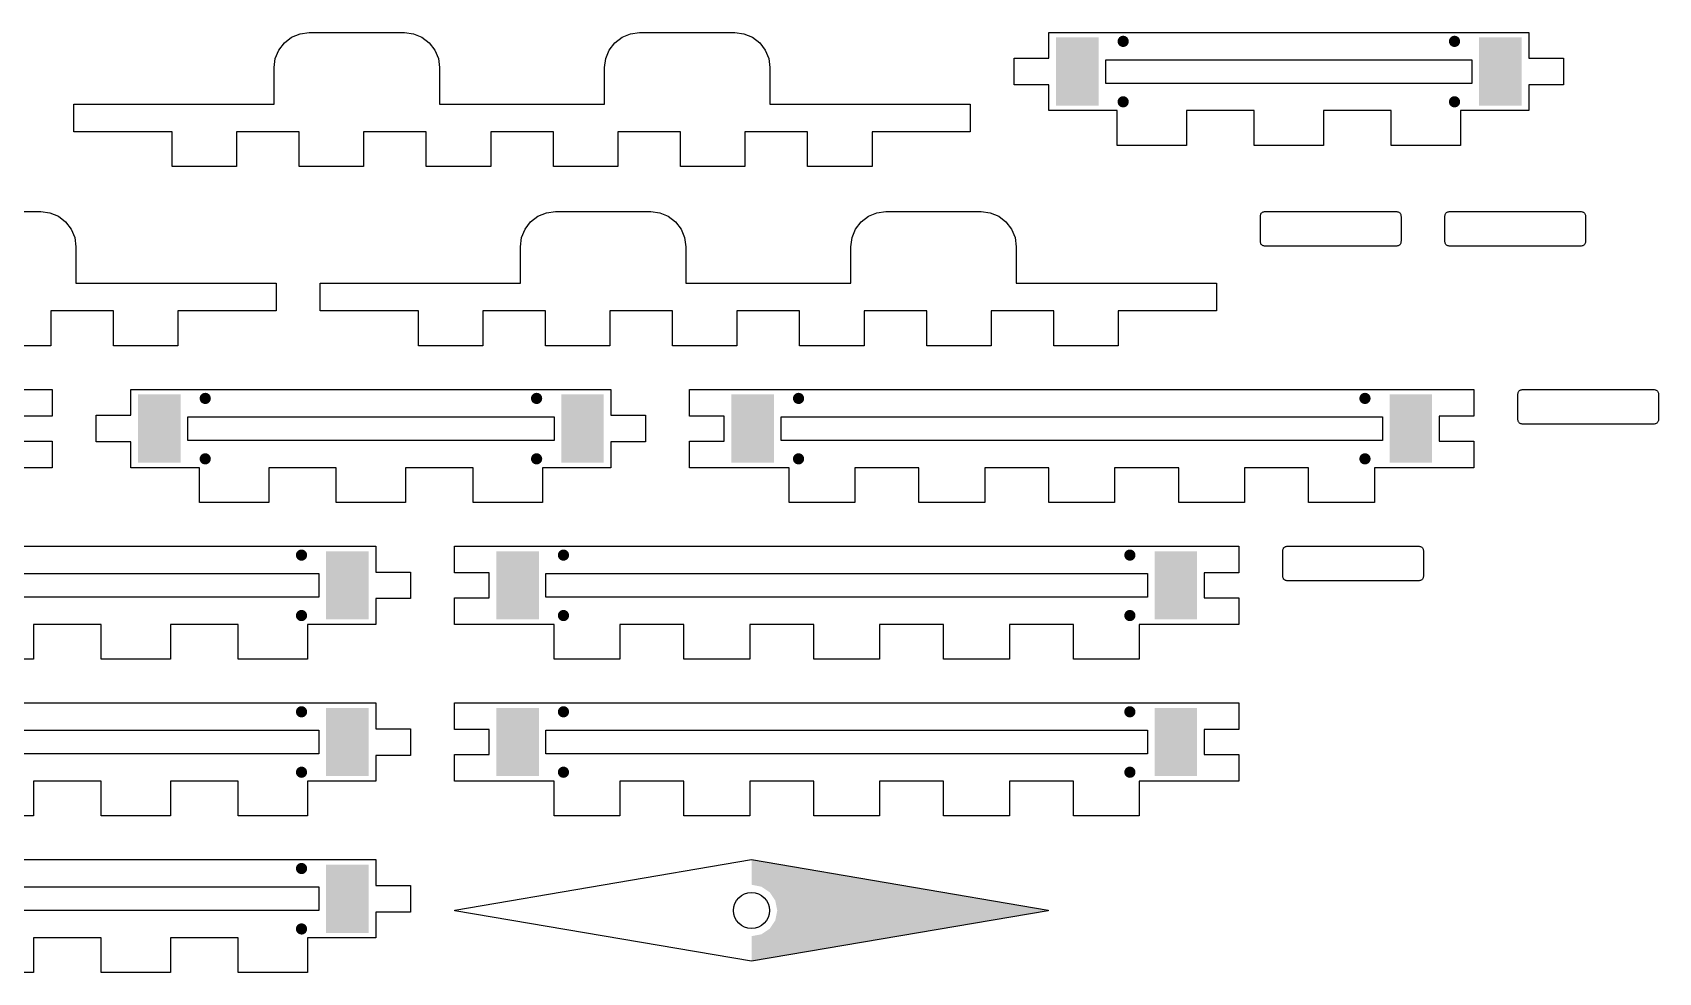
# Model space of a CAD drawing. Header units: millimetres. Extents: x 6 to 294, y 109 to 451.
# Drawn here: x 148.3 to 293.5, y 109 to 192.9 of the extents above; entities that cross this region are included whole.
import ezdxf

# ---------------------------------------------------------------- set-up
doc = ezdxf.new("R2010")
doc.units = ezdxf.units.MM
doc.layers.add('CUT', color=1, linetype='Continuous')
doc.layers.add('RASTER', color=7, linetype='Continuous')

msp = doc.modelspace()

# ---------------------------------------------------------------- hatches: boundary and pattern name
at = {"layer": 'RASTER'}
for points in [[(239.7, 192.501), (243.5, 192.501), (243.5, 186.401), (239.7, 186.401)], [(246.2, 192.151), (246.196, 192.086), (246.183, 192.021), (246.162, 191.959), (246.133, 191.901), (246.097, 191.846), (246.054, 191.797), (246.004, 191.754), (245.95, 191.718), (245.891, 191.689), (245.829, 191.668), (245.765, 191.655), (245.7, 191.651), (245.635, 191.655), (245.571, 191.668), (245.509, 191.689), (245.45, 191.718), (245.396, 191.754), (245.346, 191.797), (245.303, 191.846), (245.267, 191.901), (245.238, 191.959), (245.217, 192.021), (245.204, 192.086), (245.2, 192.151), (245.204, 192.216), (245.217, 192.28), (245.238, 192.342), (245.267, 192.401), (245.303, 192.455), (245.346, 192.504), (245.396, 192.547), (245.45, 192.584), (245.509, 192.613), (245.571, 192.634), (245.635, 192.647), (245.7, 192.651), (245.765, 192.647), (245.829, 192.634), (245.891, 192.613), (245.95, 192.584), (246.004, 192.547), (246.054, 192.504), (246.097, 192.455), (246.133, 192.401), (246.162, 192.342), (246.183, 192.28), (246.196, 192.216)], [(275.8, 192.151), (275.796, 192.086), (275.783, 192.021), (275.762, 191.959), (275.733, 191.901), (275.697, 191.846), (275.654, 191.797), (275.604, 191.754), (275.55, 191.718), (275.491, 191.689), (275.429, 191.668), (275.365, 191.655), (275.3, 191.651), (275.235, 191.655), (275.171, 191.668), (275.109, 191.689), (275.05, 191.718), (274.996, 191.754), (274.946, 191.797), (274.903, 191.846), (274.867, 191.901), (274.838, 191.959), (274.817, 192.021), (274.804, 192.086), (274.8, 192.151), (274.804, 192.216), (274.817, 192.28), (274.838, 192.342), (274.867, 192.401), (274.903, 192.455), (274.946, 192.504), (274.996, 192.547), (275.05, 192.584), (275.109, 192.613), (275.171, 192.634), (275.235, 192.647), (275.3, 192.651), (275.365, 192.647), (275.429, 192.634), (275.491, 192.613), (275.55, 192.584), (275.604, 192.547), (275.654, 192.504), (275.697, 192.455), (275.733, 192.401), (275.762, 192.342), (275.783, 192.28), (275.796, 192.216)], [(277.5, 192.501), (281.3, 192.501), (281.3, 186.401), (277.5, 186.401)], [(246.2, 186.751), (246.196, 186.686), (246.183, 186.621), (246.162, 186.559), (246.133, 186.501), (246.097, 186.446), (246.054, 186.397), (246.004, 186.354), (245.95, 186.318), (245.891, 186.289), (245.829, 186.268), (245.765, 186.255), (245.7, 186.251), (245.635, 186.255), (245.571, 186.268), (245.509, 186.289), (245.45, 186.318), (245.396, 186.354), (245.346, 186.397), (245.303, 186.446), (245.267, 186.501), (245.238, 186.559), (245.217, 186.621), (245.204, 186.686), (245.2, 186.751), (245.204, 186.816), (245.217, 186.88), (245.238, 186.942), (245.267, 187.001), (245.303, 187.055), (245.346, 187.104), (245.396, 187.147), (245.45, 187.184), (245.509, 187.213), (245.571, 187.234), (245.635, 187.247), (245.7, 187.251), (245.765, 187.247), (245.829, 187.234), (245.891, 187.213), (245.95, 187.184), (246.004, 187.147), (246.054, 187.104), (246.097, 187.055), (246.133, 187.001), (246.162, 186.942), (246.183, 186.88), (246.196, 186.816)], [(275.8, 186.751), (275.796, 186.686), (275.783, 186.621), (275.762, 186.559), (275.733, 186.501), (275.697, 186.446), (275.654, 186.397), (275.604, 186.354), (275.55, 186.318), (275.491, 186.289), (275.429, 186.268), (275.365, 186.255), (275.3, 186.251), (275.235, 186.255), (275.171, 186.268), (275.109, 186.289), (275.05, 186.318), (274.996, 186.354), (274.946, 186.397), (274.903, 186.446), (274.867, 186.501), (274.838, 186.559), (274.817, 186.621), (274.804, 186.686), (274.8, 186.751), (274.804, 186.816), (274.817, 186.88), (274.838, 186.942), (274.867, 187.001), (274.903, 187.055), (274.946, 187.104), (274.996, 187.147), (275.05, 187.184), (275.109, 187.213), (275.171, 187.234), (275.235, 187.247), (275.3, 187.251), (275.365, 187.247), (275.429, 187.234), (275.491, 187.213), (275.55, 187.184), (275.604, 187.147), (275.654, 187.104), (275.697, 187.055), (275.733, 187.001), (275.762, 186.942), (275.783, 186.88), (275.796, 186.816)], [(157.7, 160.601), (161.5, 160.601), (161.5, 154.501), (157.7, 154.501)], [(164.2, 160.251), (164.196, 160.186), (164.183, 160.121), (164.162, 160.059), (164.133, 160.001), (164.097, 159.946), (164.054, 159.897), (164.004, 159.854), (163.95, 159.818), (163.891, 159.789), (163.829, 159.768), (163.765, 159.755), (163.7, 159.751), (163.635, 159.755), (163.571, 159.768), (163.509, 159.789), (163.45, 159.818), (163.396, 159.854), (163.346, 159.897), (163.303, 159.946), (163.267, 160.001), (163.238, 160.059), (163.217, 160.121), (163.204, 160.186), (163.2, 160.251), (163.204, 160.316), (163.217, 160.38), (163.238, 160.442), (163.267, 160.501), (163.303, 160.555), (163.346, 160.604), (163.396, 160.647), (163.45, 160.684), (163.509, 160.713), (163.571, 160.734), (163.635, 160.747), (163.7, 160.751), (163.765, 160.747), (163.829, 160.734), (163.891, 160.713), (163.95, 160.684), (164.004, 160.647), (164.054, 160.604), (164.097, 160.555), (164.133, 160.501), (164.162, 160.442), (164.183, 160.38), (164.196, 160.316)], [(193.8, 160.251), (193.796, 160.186), (193.783, 160.121), (193.762, 160.059), (193.733, 160.001), (193.697, 159.946), (193.654, 159.897), (193.604, 159.854), (193.55, 159.818), (193.491, 159.789), (193.429, 159.768), (193.365, 159.755), (193.3, 159.751), (193.235, 159.755), (193.171, 159.768), (193.109, 159.789), (193.05, 159.818), (192.996, 159.854), (192.946, 159.897), (192.903, 159.946), (192.867, 160.001), (192.838, 160.059), (192.817, 160.121), (192.804, 160.186), (192.8, 160.251), (192.804, 160.316), (192.817, 160.38), (192.838, 160.442), (192.867, 160.501), (192.903, 160.555), (192.946, 160.604), (192.996, 160.647), (193.05, 160.684), (193.109, 160.713), (193.171, 160.734), (193.235, 160.747), (193.3, 160.751), (193.365, 160.747), (193.429, 160.734), (193.491, 160.713), (193.55, 160.684), (193.604, 160.647), (193.654, 160.604), (193.697, 160.555), (193.733, 160.501), (193.762, 160.442), (193.783, 160.38), (193.796, 160.316)], [(195.5, 160.601), (199.3, 160.601), (199.3, 154.501), (195.5, 154.501)], [(210.7, 160.601), (214.5, 160.601), (214.5, 154.501), (210.7, 154.501)], [(217.2, 160.251), (217.196, 160.186), (217.183, 160.121), (217.162, 160.059), (217.133, 160.001), (217.097, 159.946), (217.054, 159.897), (217.004, 159.854), (216.95, 159.818), (216.891, 159.789), (216.829, 159.768), (216.765, 159.755), (216.7, 159.751), (216.635, 159.755), (216.571, 159.768), (216.509, 159.789), (216.45, 159.818), (216.396, 159.854), (216.346, 159.897), (216.303, 159.946), (216.267, 160.001), (216.238, 160.059), (216.217, 160.121), (216.204, 160.186), (216.2, 160.251), (216.204, 160.316), (216.217, 160.38), (216.238, 160.442), (216.267, 160.501), (216.303, 160.555), (216.346, 160.604), (216.396, 160.647), (216.45, 160.684), (216.509, 160.713), (216.571, 160.734), (216.635, 160.747), (216.7, 160.751), (216.765, 160.747), (216.829, 160.734), (216.891, 160.713), (216.95, 160.684), (217.004, 160.647), (217.054, 160.604), (217.097, 160.555), (217.133, 160.501), (217.162, 160.442), (217.183, 160.38), (217.196, 160.316)], [(267.8, 160.251), (267.796, 160.186), (267.783, 160.121), (267.762, 160.059), (267.733, 160.001), (267.697, 159.946), (267.654, 159.897), (267.604, 159.854), (267.55, 159.818), (267.491, 159.789), (267.429, 159.768), (267.365, 159.755), (267.3, 159.751), (267.235, 159.755), (267.171, 159.768), (267.109, 159.789), (267.05, 159.818), (266.996, 159.854), (266.946, 159.897), (266.903, 159.946), (266.867, 160.001), (266.838, 160.059), (266.817, 160.121), (266.804, 160.186), (266.8, 160.251), (266.804, 160.316), (266.817, 160.38), (266.838, 160.442), (266.867, 160.501), (266.903, 160.555), (266.946, 160.604), (266.996, 160.647), (267.05, 160.684), (267.109, 160.713), (267.171, 160.734), (267.235, 160.747), (267.3, 160.751), (267.365, 160.747), (267.429, 160.734), (267.491, 160.713), (267.55, 160.684), (267.604, 160.647), (267.654, 160.604), (267.697, 160.555), (267.733, 160.501), (267.762, 160.442), (267.783, 160.38), (267.796, 160.316)], [(269.5, 160.601), (273.3, 160.601), (273.3, 154.501), (269.5, 154.501)], [(164.2, 154.851), (164.196, 154.786), (164.183, 154.721), (164.162, 154.659), (164.133, 154.601), (164.097, 154.546), (164.054, 154.497), (164.004, 154.454), (163.95, 154.418), (163.891, 154.389), (163.829, 154.368), (163.765, 154.355), (163.7, 154.351), (163.635, 154.355), (163.571, 154.368), (163.509, 154.389), (163.45, 154.418), (163.396, 154.454), (163.346, 154.497), (163.303, 154.546), (163.267, 154.601), (163.238, 154.659), (163.217, 154.721), (163.204, 154.786), (163.2, 154.851), (163.204, 154.916), (163.217, 154.98), (163.238, 155.042), (163.267, 155.101), (163.303, 155.155), (163.346, 155.204), (163.396, 155.247), (163.45, 155.284), (163.509, 155.313), (163.571, 155.334), (163.635, 155.347), (163.7, 155.351), (163.765, 155.347), (163.829, 155.334), (163.891, 155.313), (163.95, 155.284), (164.004, 155.247), (164.054, 155.204), (164.097, 155.155), (164.133, 155.101), (164.162, 155.042), (164.183, 154.98), (164.196, 154.916)], [(193.8, 154.851), (193.796, 154.786), (193.783, 154.721), (193.762, 154.659), (193.733, 154.601), (193.697, 154.546), (193.654, 154.497), (193.604, 154.454), (193.55, 154.418), (193.491, 154.389), (193.429, 154.368), (193.365, 154.355), (193.3, 154.351), (193.235, 154.355), (193.171, 154.368), (193.109, 154.389), (193.05, 154.418), (192.996, 154.454), (192.946, 154.497), (192.903, 154.546), (192.867, 154.601), (192.838, 154.659), (192.817, 154.721), (192.804, 154.786), (192.8, 154.851), (192.804, 154.916), (192.817, 154.98), (192.838, 155.042), (192.867, 155.101), (192.903, 155.155), (192.946, 155.204), (192.996, 155.247), (193.05, 155.284), (193.109, 155.313), (193.171, 155.334), (193.235, 155.347), (193.3, 155.351), (193.365, 155.347), (193.429, 155.334), (193.491, 155.313), (193.55, 155.284), (193.604, 155.247), (193.654, 155.204), (193.697, 155.155), (193.733, 155.101), (193.762, 155.042), (193.783, 154.98), (193.796, 154.916)], [(217.2, 154.851), (217.196, 154.786), (217.183, 154.721), (217.162, 154.659), (217.133, 154.601), (217.097, 154.546), (217.054, 154.497), (217.004, 154.454), (216.95, 154.418), (216.891, 154.389), (216.829, 154.368), (216.765, 154.355), (216.7, 154.351), (216.635, 154.355), (216.571, 154.368), (216.509, 154.389), (216.45, 154.418), (216.396, 154.454), (216.346, 154.497), (216.303, 154.546), (216.267, 154.601), (216.238, 154.659), (216.217, 154.721), (216.204, 154.786), (216.2, 154.851), (216.204, 154.916), (216.217, 154.98), (216.238, 155.042), (216.267, 155.101), (216.303, 155.155), (216.346, 155.204), (216.396, 155.247), (216.45, 155.284), (216.509, 155.313), (216.571, 155.334), (216.635, 155.347), (216.7, 155.351), (216.765, 155.347), (216.829, 155.334), (216.891, 155.313), (216.95, 155.284), (217.004, 155.247), (217.054, 155.204), (217.097, 155.155), (217.133, 155.101), (217.162, 155.042), (217.183, 154.98), (217.196, 154.916)], [(267.8, 154.851), (267.796, 154.786), (267.783, 154.721), (267.762, 154.659), (267.733, 154.601), (267.697, 154.546), (267.654, 154.497), (267.604, 154.454), (267.55, 154.418), (267.491, 154.389), (267.429, 154.368), (267.365, 154.355), (267.3, 154.351), (267.235, 154.355), (267.171, 154.368), (267.109, 154.389), (267.05, 154.418), (266.996, 154.454), (266.946, 154.497), (266.903, 154.546), (266.867, 154.601), (266.838, 154.659), (266.817, 154.721), (266.804, 154.786), (266.8, 154.851), (266.804, 154.916), (266.817, 154.98), (266.838, 155.042), (266.867, 155.101), (266.903, 155.155), (266.946, 155.204), (266.996, 155.247), (267.05, 155.284), (267.109, 155.313), (267.171, 155.334), (267.235, 155.347), (267.3, 155.351), (267.365, 155.347), (267.429, 155.334), (267.491, 155.313), (267.55, 155.284), (267.604, 155.247), (267.654, 155.204), (267.697, 155.155), (267.733, 155.101), (267.762, 155.042), (267.783, 154.98), (267.796, 154.916)], [(172.8, 146.251), (172.796, 146.186), (172.783, 146.121), (172.762, 146.059), (172.733, 146.001), (172.697, 145.946), (172.654, 145.897), (172.604, 145.854), (172.55, 145.818), (172.491, 145.789), (172.429, 145.768), (172.365, 145.755), (172.3, 145.751), (172.235, 145.755), (172.171, 145.768), (172.109, 145.789), (172.05, 145.818), (171.996, 145.854), (171.946, 145.897), (171.903, 145.946), (171.867, 146.001), (171.838, 146.059), (171.817, 146.121), (171.804, 146.186), (171.8, 146.251), (171.804, 146.316), (171.817, 146.38), (171.838, 146.442), (171.867, 146.501), (171.903, 146.555), (171.946, 146.604), (171.996, 146.647), (172.05, 146.684), (172.109, 146.713), (172.171, 146.734), (172.235, 146.747), (172.3, 146.751), (172.365, 146.747), (172.429, 146.734), (172.491, 146.713), (172.55, 146.684), (172.604, 146.647), (172.654, 146.604), (172.697, 146.555), (172.733, 146.501), (172.762, 146.442), (172.783, 146.38), (172.796, 146.316)], [(196.2, 146.251), (196.196, 146.186), (196.183, 146.121), (196.162, 146.059), (196.133, 146.001), (196.097, 145.946), (196.054, 145.897), (196.004, 145.854), (195.95, 145.818), (195.891, 145.789), (195.829, 145.768), (195.765, 145.755), (195.7, 145.751), (195.635, 145.755), (195.571, 145.768), (195.509, 145.789), (195.45, 145.818), (195.396, 145.854), (195.346, 145.897), (195.303, 145.946), (195.267, 146.001), (195.238, 146.059), (195.217, 146.121), (195.204, 146.186), (195.2, 146.251), (195.204, 146.316), (195.217, 146.38), (195.238, 146.442), (195.267, 146.501), (195.303, 146.555), (195.346, 146.604), (195.396, 146.647), (195.45, 146.684), (195.509, 146.713), (195.571, 146.734), (195.635, 146.747), (195.7, 146.751), (195.765, 146.747), (195.829, 146.734), (195.891, 146.713), (195.95, 146.684), (196.004, 146.647), (196.054, 146.604), (196.097, 146.555), (196.133, 146.501), (196.162, 146.442), (196.183, 146.38), (196.196, 146.316)], [(246.8, 146.251), (246.796, 146.186), (246.783, 146.121), (246.762, 146.059), (246.733, 146.001), (246.697, 145.946), (246.654, 145.897), (246.604, 145.854), (246.55, 145.818), (246.491, 145.789), (246.429, 145.768), (246.365, 145.755), (246.3, 145.751), (246.235, 145.755), (246.171, 145.768), (246.109, 145.789), (246.05, 145.818), (245.996, 145.854), (245.946, 145.897), (245.903, 145.946), (245.867, 146.001), (245.838, 146.059), (245.817, 146.121), (245.804, 146.186), (245.8, 146.251), (245.804, 146.316), (245.817, 146.38), (245.838, 146.442), (245.867, 146.501), (245.903, 146.555), (245.946, 146.604), (245.996, 146.647), (246.05, 146.684), (246.109, 146.713), (246.171, 146.734), (246.235, 146.747), (246.3, 146.751), (246.365, 146.747), (246.429, 146.734), (246.491, 146.713), (246.55, 146.684), (246.604, 146.647), (246.654, 146.604), (246.697, 146.555), (246.733, 146.501), (246.762, 146.442), (246.783, 146.38), (246.796, 146.316)], [(174.5, 146.601), (178.3, 146.601), (178.3, 140.501), (174.5, 140.501)], [(189.7, 146.601), (193.5, 146.601), (193.5, 140.501), (189.7, 140.501)], [(248.5, 146.601), (252.3, 146.601), (252.3, 140.501), (248.5, 140.501)], [(172.8, 140.851), (172.796, 140.786), (172.783, 140.721), (172.762, 140.659), (172.733, 140.601), (172.697, 140.546), (172.654, 140.497), (172.604, 140.454), (172.55, 140.418), (172.491, 140.389), (172.429, 140.368), (172.365, 140.355), (172.3, 140.351), (172.235, 140.355), (172.171, 140.368), (172.109, 140.389), (172.05, 140.418), (171.996, 140.454), (171.946, 140.497), (171.903, 140.546), (171.867, 140.601), (171.838, 140.659), (171.817, 140.721), (171.804, 140.786), (171.8, 140.851), (171.804, 140.916), (171.817, 140.98), (171.838, 141.042), (171.867, 141.101), (171.903, 141.155), (171.946, 141.204), (171.996, 141.247), (172.05, 141.284), (172.109, 141.313), (172.171, 141.334), (172.235, 141.347), (172.3, 141.351), (172.365, 141.347), (172.429, 141.334), (172.491, 141.313), (172.55, 141.284), (172.604, 141.247), (172.654, 141.204), (172.697, 141.155), (172.733, 141.101), (172.762, 141.042), (172.783, 140.98), (172.796, 140.916)], [(196.2, 140.851), (196.196, 140.786), (196.183, 140.721), (196.162, 140.659), (196.133, 140.601), (196.097, 140.546), (196.054, 140.497), (196.004, 140.454), (195.95, 140.418), (195.891, 140.389), (195.829, 140.368), (195.765, 140.355), (195.7, 140.351), (195.635, 140.355), (195.571, 140.368), (195.509, 140.389), (195.45, 140.418), (195.396, 140.454), (195.346, 140.497), (195.303, 140.546), (195.267, 140.601), (195.238, 140.659), (195.217, 140.721), (195.204, 140.786), (195.2, 140.851), (195.204, 140.916), (195.217, 140.98), (195.238, 141.042), (195.267, 141.101), (195.303, 141.155), (195.346, 141.204), (195.396, 141.247), (195.45, 141.284), (195.509, 141.313), (195.571, 141.334), (195.635, 141.347), (195.7, 141.351), (195.765, 141.347), (195.829, 141.334), (195.891, 141.313), (195.95, 141.284), (196.004, 141.247), (196.054, 141.204), (196.097, 141.155), (196.133, 141.101), (196.162, 141.042), (196.183, 140.98), (196.196, 140.916)], [(246.8, 140.851), (246.796, 140.786), (246.783, 140.721), (246.762, 140.659), (246.733, 140.601), (246.697, 140.546), (246.654, 140.497), (246.604, 140.454), (246.55, 140.418), (246.491, 140.389), (246.429, 140.368), (246.365, 140.355), (246.3, 140.351), (246.235, 140.355), (246.171, 140.368), (246.109, 140.389), (246.05, 140.418), (245.996, 140.454), (245.946, 140.497), (245.903, 140.546), (245.867, 140.601), (245.838, 140.659), (245.817, 140.721), (245.804, 140.786), (245.8, 140.851), (245.804, 140.916), (245.817, 140.98), (245.838, 141.042), (245.867, 141.101), (245.903, 141.155), (245.946, 141.204), (245.996, 141.247), (246.05, 141.284), (246.109, 141.313), (246.171, 141.334), (246.235, 141.347), (246.3, 141.351), (246.365, 141.347), (246.429, 141.334), (246.491, 141.313), (246.55, 141.284), (246.604, 141.247), (246.654, 141.204), (246.697, 141.155), (246.733, 141.101), (246.762, 141.042), (246.783, 140.98), (246.796, 140.916)], [(172.8, 132.251), (172.796, 132.186), (172.783, 132.121), (172.762, 132.059), (172.733, 132.001), (172.697, 131.946), (172.654, 131.897), (172.604, 131.854), (172.55, 131.818), (172.491, 131.789), (172.429, 131.768), (172.365, 131.755), (172.3, 131.751), (172.235, 131.755), (172.171, 131.768), (172.109, 131.789), (172.05, 131.818), (171.996, 131.854), (171.946, 131.897), (171.903, 131.946), (171.867, 132.001), (171.838, 132.059), (171.817, 132.121), (171.804, 132.186), (171.8, 132.251), (171.804, 132.316), (171.817, 132.38), (171.838, 132.442), (171.867, 132.501), (171.903, 132.555), (171.946, 132.604), (171.996, 132.647), (172.05, 132.684), (172.109, 132.713), (172.171, 132.734), (172.235, 132.747), (172.3, 132.751), (172.365, 132.747), (172.429, 132.734), (172.491, 132.713), (172.55, 132.684), (172.604, 132.647), (172.654, 132.604), (172.697, 132.555), (172.733, 132.501), (172.762, 132.442), (172.783, 132.38), (172.796, 132.316)], [(174.5, 132.601), (178.3, 132.601), (178.3, 126.501), (174.5, 126.501)], [(189.7, 132.601), (193.5, 132.601), (193.5, 126.501), (189.7, 126.501)], [(196.2, 132.251), (196.196, 132.186), (196.183, 132.121), (196.162, 132.059), (196.133, 132.001), (196.097, 131.946), (196.054, 131.897), (196.004, 131.854), (195.95, 131.818), (195.891, 131.789), (195.829, 131.768), (195.765, 131.755), (195.7, 131.751), (195.635, 131.755), (195.571, 131.768), (195.509, 131.789), (195.45, 131.818), (195.396, 131.854), (195.346, 131.897), (195.303, 131.946), (195.267, 132.001), (195.238, 132.059), (195.217, 132.121), (195.204, 132.186), (195.2, 132.251), (195.204, 132.316), (195.217, 132.38), (195.238, 132.442), (195.267, 132.501), (195.303, 132.555), (195.346, 132.604), (195.396, 132.647), (195.45, 132.684), (195.509, 132.713), (195.571, 132.734), (195.635, 132.747), (195.7, 132.751), (195.765, 132.747), (195.829, 132.734), (195.891, 132.713), (195.95, 132.684), (196.004, 132.647), (196.054, 132.604), (196.097, 132.555), (196.133, 132.501), (196.162, 132.442), (196.183, 132.38), (196.196, 132.316)], [(246.8, 132.251), (246.796, 132.186), (246.783, 132.121), (246.762, 132.059), (246.733, 132.001), (246.697, 131.946), (246.654, 131.897), (246.604, 131.854), (246.55, 131.818), (246.491, 131.789), (246.429, 131.768), (246.365, 131.755), (246.3, 131.751), (246.235, 131.755), (246.171, 131.768), (246.109, 131.789), (246.05, 131.818), (245.996, 131.854), (245.946, 131.897), (245.903, 131.946), (245.867, 132.001), (245.838, 132.059), (245.817, 132.121), (245.804, 132.186), (245.8, 132.251), (245.804, 132.316), (245.817, 132.38), (245.838, 132.442), (245.867, 132.501), (245.903, 132.555), (245.946, 132.604), (245.996, 132.647), (246.05, 132.684), (246.109, 132.713), (246.171, 132.734), (246.235, 132.747), (246.3, 132.751), (246.365, 132.747), (246.429, 132.734), (246.491, 132.713), (246.55, 132.684), (246.604, 132.647), (246.654, 132.604), (246.697, 132.555), (246.733, 132.501), (246.762, 132.442), (246.783, 132.38), (246.796, 132.316)], [(248.5, 132.601), (252.3, 132.601), (252.3, 126.501), (248.5, 126.501)], [(172.8, 126.851), (172.796, 126.786), (172.783, 126.721), (172.762, 126.659), (172.733, 126.601), (172.697, 126.546), (172.654, 126.497), (172.604, 126.454), (172.55, 126.418), (172.491, 126.389), (172.429, 126.368), (172.365, 126.355), (172.3, 126.351), (172.235, 126.355), (172.171, 126.368), (172.109, 126.389), (172.05, 126.418), (171.996, 126.454), (171.946, 126.497), (171.903, 126.546), (171.867, 126.601), (171.838, 126.659), (171.817, 126.721), (171.804, 126.786), (171.8, 126.851), (171.804, 126.916), (171.817, 126.98), (171.838, 127.042), (171.867, 127.101), (171.903, 127.155), (171.946, 127.204), (171.996, 127.247), (172.05, 127.284), (172.109, 127.313), (172.171, 127.334), (172.235, 127.347), (172.3, 127.351), (172.365, 127.347), (172.429, 127.334), (172.491, 127.313), (172.55, 127.284), (172.604, 127.247), (172.654, 127.204), (172.697, 127.155), (172.733, 127.101), (172.762, 127.042), (172.783, 126.98), (172.796, 126.916)], [(196.2, 126.851), (196.196, 126.786), (196.183, 126.721), (196.162, 126.659), (196.133, 126.601), (196.097, 126.546), (196.054, 126.497), (196.004, 126.454), (195.95, 126.418), (195.891, 126.389), (195.829, 126.368), (195.765, 126.355), (195.7, 126.351), (195.635, 126.355), (195.571, 126.368), (195.509, 126.389), (195.45, 126.418), (195.396, 126.454), (195.346, 126.497), (195.303, 126.546), (195.267, 126.601), (195.238, 126.659), (195.217, 126.721), (195.204, 126.786), (195.2, 126.851), (195.204, 126.916), (195.217, 126.98), (195.238, 127.042), (195.267, 127.101), (195.303, 127.155), (195.346, 127.204), (195.396, 127.247), (195.45, 127.284), (195.509, 127.313), (195.571, 127.334), (195.635, 127.347), (195.7, 127.351), (195.765, 127.347), (195.829, 127.334), (195.891, 127.313), (195.95, 127.284), (196.004, 127.247), (196.054, 127.204), (196.097, 127.155), (196.133, 127.101), (196.162, 127.042), (196.183, 126.98), (196.196, 126.916)], [(246.8, 126.851), (246.796, 126.786), (246.783, 126.721), (246.762, 126.659), (246.733, 126.601), (246.697, 126.546), (246.654, 126.497), (246.604, 126.454), (246.55, 126.418), (246.491, 126.389), (246.429, 126.368), (246.365, 126.355), (246.3, 126.351), (246.235, 126.355), (246.171, 126.368), (246.109, 126.389), (246.05, 126.418), (245.996, 126.454), (245.946, 126.497), (245.903, 126.546), (245.867, 126.601), (245.838, 126.659), (245.817, 126.721), (245.804, 126.786), (245.8, 126.851), (245.804, 126.916), (245.817, 126.98), (245.838, 127.042), (245.867, 127.101), (245.903, 127.155), (245.946, 127.204), (245.996, 127.247), (246.05, 127.284), (246.109, 127.313), (246.171, 127.334), (246.235, 127.347), (246.3, 127.351), (246.365, 127.347), (246.429, 127.334), (246.491, 127.313), (246.55, 127.284), (246.604, 127.247), (246.654, 127.204), (246.697, 127.155), (246.733, 127.101), (246.762, 127.042), (246.783, 126.98), (246.796, 126.916)], [(172.8, 118.251), (172.796, 118.186), (172.783, 118.121), (172.762, 118.059), (172.733, 118.001), (172.697, 117.946), (172.654, 117.897), (172.604, 117.854), (172.55, 117.818), (172.491, 117.789), (172.429, 117.768), (172.365, 117.755), (172.3, 117.751), (172.235, 117.755), (172.171, 117.768), (172.109, 117.789), (172.05, 117.818), (171.996, 117.854), (171.946, 117.897), (171.903, 117.946), (171.867, 118.001), (171.838, 118.059), (171.817, 118.121), (171.804, 118.186), (171.8, 118.251), (171.804, 118.316), (171.817, 118.38), (171.838, 118.442), (171.867, 118.501), (171.903, 118.555), (171.946, 118.604), (171.996, 118.647), (172.05, 118.684), (172.109, 118.713), (172.171, 118.734), (172.235, 118.747), (172.3, 118.751), (172.365, 118.747), (172.429, 118.734), (172.491, 118.713), (172.55, 118.684), (172.604, 118.647), (172.654, 118.604), (172.697, 118.555), (172.733, 118.501), (172.762, 118.442), (172.783, 118.38), (172.796, 118.316)], [(174.5, 118.601), (178.3, 118.601), (178.3, 112.501), (174.5, 112.501)], [(239, 114.501), (212.5, 110.001), (212.5, 112.201), (212.5, 112.201), (213.38, 112.376), (214.126, 112.874), (214.625, 113.621), (214.8, 114.501), (214.625, 115.381), (214.126, 116.127), (213.38, 116.626), (212.5, 116.801), (212.5, 116.801), (212.5, 119.001)], [(172.8, 112.851), (172.796, 112.786), (172.783, 112.721), (172.762, 112.659), (172.733, 112.601), (172.697, 112.546), (172.654, 112.497), (172.604, 112.454), (172.55, 112.418), (172.491, 112.389), (172.429, 112.368), (172.365, 112.355), (172.3, 112.351), (172.235, 112.355), (172.171, 112.368), (172.109, 112.389), (172.05, 112.418), (171.996, 112.454), (171.946, 112.497), (171.903, 112.546), (171.867, 112.601), (171.838, 112.659), (171.817, 112.721), (171.804, 112.786), (171.8, 112.851), (171.804, 112.916), (171.817, 112.98), (171.838, 113.042), (171.867, 113.101), (171.903, 113.155), (171.946, 113.204), (171.996, 113.247), (172.05, 113.284), (172.109, 113.313), (172.171, 113.334), (172.235, 113.347), (172.3, 113.351), (172.365, 113.347), (172.429, 113.334), (172.491, 113.313), (172.55, 113.284), (172.604, 113.247), (172.654, 113.204), (172.697, 113.155), (172.733, 113.101), (172.762, 113.042), (172.783, 112.98), (172.796, 112.916)]]:
    msp.add_hatch(color=7, dxfattribs=at).paths.add_polyline_path(points)

# ---------------------------------------------------------------- linework, layer by layer
at = {"layer": 'CUT'}
for points in [[(151.96, 186.541), (155.1, 186.541), (169.86, 186.541), (169.85, 186.541), (169.85, 189.803), (169.957, 190.614), (170.27, 191.371), (170.769, 192.021), (171.42, 192.52), (172.177, 192.834), (172.987, 192.941), (181.493, 192.941), (182.303, 192.834), (183.06, 192.52), (183.711, 192.021), (184.21, 191.371), (184.523, 190.614), (184.63, 189.803), (184.63, 186.541), (184.62, 186.541), (199.38, 186.541), (199.37, 186.541), (199.37, 189.803), (199.477, 190.614), (199.79, 191.371), (200.289, 192.021), (200.94, 192.52), (201.697, 192.834), (202.507, 192.941), (211.013, 192.941), (211.823, 192.834), (212.58, 192.52), (213.231, 192.021), (213.73, 191.371), (214.043, 190.614), (214.15, 189.803), (214.15, 186.541), (214.14, 186.541), (228.9, 186.541), (232.04, 186.541), (232.04, 184.061), (228.9, 184.061), (223.263, 184.061), (223.263, 180.961), (217.506, 180.961), (217.506, 184.061), (211.909, 184.061), (211.909, 180.961), (206.152, 180.961), (206.152, 184.061), (200.555, 184.061), (200.555, 180.961), (194.798, 180.961), (194.798, 184.061), (189.202, 184.061), (189.202, 180.961), (183.445, 180.961), (183.445, 184.061), (177.848, 184.061), (177.848, 180.961), (172.091, 180.961), (172.091, 184.061), (166.494, 184.061), (166.494, 180.961), (160.737, 180.961), (160.737, 184.061), (155.1, 184.061), (151.96, 184.061)], [(239.06, 192.941), (281.94, 192.941), (281.94, 190.641), (285.04, 190.641), (285.04, 188.261), (281.94, 188.261), (281.94, 185.961), (275.826, 185.961), (275.826, 182.861), (269.631, 182.861), (269.631, 185.961), (263.597, 185.961), (263.597, 182.861), (257.403, 182.861), (257.403, 185.961), (251.369, 185.961), (251.369, 182.861), (245.174, 182.861), (245.174, 185.961), (239.06, 185.961), (239.06, 188.261), (235.96, 188.261), (235.96, 190.641), (239.06, 190.641)], [(244.14, 190.511), (276.86, 190.511), (276.86, 188.391), (244.14, 188.391)], [(173.96, 170.541), (177.1, 170.541), (191.86, 170.541), (191.85, 170.541), (191.85, 173.803), (191.957, 174.614), (192.27, 175.371), (192.769, 176.021), (193.42, 176.52), (194.177, 176.834), (194.987, 176.941), (203.493, 176.941), (204.303, 176.834), (205.06, 176.52), (205.711, 176.021), (206.21, 175.371), (206.523, 174.614), (206.63, 173.803), (206.63, 170.541), (206.62, 170.541), (221.38, 170.541), (221.37, 170.541), (221.37, 173.803), (221.477, 174.614), (221.79, 175.371), (222.289, 176.021), (222.94, 176.52), (223.697, 176.834), (224.507, 176.941), (233.013, 176.941), (233.823, 176.834), (234.58, 176.52), (235.231, 176.021), (235.73, 175.371), (236.043, 174.614), (236.15, 173.803), (236.15, 170.541), (236.14, 170.541), (250.9, 170.541), (254.04, 170.541), (254.04, 168.061), (250.9, 168.061), (245.263, 168.061), (245.263, 164.961), (239.506, 164.961), (239.506, 168.061), (233.909, 168.061), (233.909, 164.961), (228.152, 164.961), (228.152, 168.061), (222.555, 168.061), (222.555, 164.961), (216.798, 164.961), (216.798, 168.061), (211.202, 168.061), (211.202, 164.961), (205.445, 164.961), (205.445, 168.061), (199.848, 168.061), (199.848, 164.961), (194.091, 164.961), (194.091, 168.061), (188.494, 168.061), (188.494, 164.961), (182.737, 164.961), (182.737, 168.061), (177.1, 168.061), (173.96, 168.061)], [(257.96, 176.502), (257.963, 176.568), (257.972, 176.631), (257.987, 176.689), (258.009, 176.741), (258.037, 176.788), (258.072, 176.829), (258.113, 176.864), (258.16, 176.892), (258.212, 176.914), (258.27, 176.929), (258.332, 176.938), (258.399, 176.941), (270.081, 176.941), (270.148, 176.938), (270.21, 176.929), (270.268, 176.914), (270.32, 176.892), (270.367, 176.864), (270.408, 176.829), (270.443, 176.788), (270.471, 176.741), (270.493, 176.689), (270.508, 176.631), (270.517, 176.568), (270.52, 176.502), (270.52, 174.3), (270.517, 174.233), (270.508, 174.171), (270.493, 174.113), (270.471, 174.061), (270.443, 174.014), (270.408, 173.972), (270.367, 173.938), (270.32, 173.909), (270.268, 173.888), (270.21, 173.873), (270.148, 173.864), (270.081, 173.861), (258.399, 173.861), (258.332, 173.864), (258.27, 173.873), (258.212, 173.888), (258.16, 173.909), (258.113, 173.938), (258.072, 173.972), (258.037, 174.014), (258.009, 174.061), (257.987, 174.113), (257.972, 174.171), (257.963, 174.233), (257.96, 174.3)], [(274.44, 176.502), (274.443, 176.568), (274.452, 176.631), (274.467, 176.689), (274.489, 176.741), (274.517, 176.788), (274.552, 176.829), (274.593, 176.864), (274.64, 176.892), (274.692, 176.914), (274.75, 176.929), (274.812, 176.938), (274.879, 176.941), (286.561, 176.941), (286.628, 176.938), (286.69, 176.929), (286.748, 176.914), (286.8, 176.892), (286.847, 176.864), (286.888, 176.829), (286.923, 176.788), (286.951, 176.741), (286.973, 176.689), (286.988, 176.631), (286.997, 176.568), (287, 176.502), (287, 174.3), (286.997, 174.233), (286.988, 174.171), (286.973, 174.113), (286.951, 174.061), (286.923, 174.014), (286.888, 173.972), (286.847, 173.938), (286.8, 173.909), (286.748, 173.888), (286.69, 173.873), (286.628, 173.864), (286.561, 173.861), (274.879, 173.861), (274.812, 173.864), (274.75, 173.873), (274.692, 173.888), (274.64, 173.909), (274.593, 173.938), (274.552, 173.972), (274.517, 174.014), (274.489, 174.061), (274.467, 174.113), (274.452, 174.171), (274.443, 174.233), (274.44, 174.3)], [(157.06, 161.041), (199.94, 161.041), (199.94, 158.741), (203.04, 158.741), (203.04, 156.361), (199.94, 156.361), (199.94, 154.061), (193.826, 154.061), (193.826, 150.961), (187.631, 150.961), (187.631, 154.061), (181.597, 154.061), (181.597, 150.961), (175.403, 150.961), (175.403, 154.061), (169.369, 154.061), (169.369, 150.961), (163.174, 150.961), (163.174, 154.061), (157.06, 154.061), (157.06, 156.361), (153.96, 156.361), (153.96, 158.741), (157.06, 158.741)], [(210.1, 161.041), (273.9, 161.041), (277.04, 161.041), (277.04, 158.661), (273.94, 158.661), (273.94, 156.441), (277.04, 156.441), (277.04, 154.061), (273.9, 154.061), (268.14, 154.061), (268.14, 150.961), (262.26, 150.961), (262.26, 154.061), (256.54, 154.061), (256.54, 150.961), (250.66, 150.961), (250.66, 154.061), (244.94, 154.061), (244.94, 150.961), (239.06, 150.961), (239.06, 154.061), (233.34, 154.061), (233.34, 150.961), (227.46, 150.961), (227.46, 154.061), (221.74, 154.061), (221.74, 150.961), (215.86, 150.961), (215.86, 154.061), (210.1, 154.061), (206.96, 154.061), (206.96, 156.441), (210.06, 156.441), (210.06, 158.661), (206.96, 158.661), (206.96, 161.041)], [(280.96, 160.602), (280.963, 160.668), (280.972, 160.731), (280.987, 160.789), (281.009, 160.841), (281.037, 160.888), (281.072, 160.929), (281.113, 160.964), (281.16, 160.992), (281.212, 161.014), (281.27, 161.029), (281.332, 161.038), (281.399, 161.041), (293.081, 161.041), (293.148, 161.038), (293.21, 161.029), (293.268, 161.014), (293.32, 160.992), (293.367, 160.964), (293.408, 160.929), (293.443, 160.888), (293.471, 160.841), (293.493, 160.789), (293.508, 160.731), (293.517, 160.668), (293.52, 160.602), (293.52, 158.4), (293.517, 158.333), (293.508, 158.271), (293.493, 158.213), (293.471, 158.161), (293.443, 158.114), (293.408, 158.072), (293.367, 158.038), (293.32, 158.009), (293.268, 157.988), (293.21, 157.973), (293.148, 157.964), (293.081, 157.961), (281.399, 157.961), (281.332, 157.964), (281.27, 157.973), (281.212, 157.988), (281.16, 158.009), (281.113, 158.038), (281.072, 158.072), (281.037, 158.114), (281.009, 158.161), (280.987, 158.213), (280.972, 158.271), (280.963, 158.333), (280.96, 158.4)], [(162.14, 158.611), (194.86, 158.611), (194.86, 156.491), (162.14, 156.491)], [(215.14, 158.611), (268.86, 158.611), (268.86, 156.491), (215.14, 156.491)], [(136.06, 147.041), (178.94, 147.041), (178.94, 144.741), (182.04, 144.741), (182.04, 142.361), (178.94, 142.361), (178.94, 140.061), (172.826, 140.061), (172.826, 136.961), (166.631, 136.961), (166.631, 140.061), (160.597, 140.061), (160.597, 136.961), (154.403, 136.961), (154.403, 140.061), (148.369, 140.061), (148.369, 136.961), (142.174, 136.961), (142.174, 140.061), (136.06, 140.061), (136.06, 142.361), (132.96, 142.361), (132.96, 144.741), (136.06, 144.741)], [(189.1, 147.041), (252.9, 147.041), (256.04, 147.041), (256.04, 144.661), (252.94, 144.661), (252.94, 142.441), (256.04, 142.441), (256.04, 140.061), (252.9, 140.061), (247.14, 140.061), (247.14, 136.961), (241.26, 136.961), (241.26, 140.061), (235.54, 140.061), (235.54, 136.961), (229.66, 136.961), (229.66, 140.061), (223.94, 140.061), (223.94, 136.961), (218.06, 136.961), (218.06, 140.061), (212.34, 140.061), (212.34, 136.961), (206.46, 136.961), (206.46, 140.061), (200.74, 140.061), (200.74, 136.961), (194.86, 136.961), (194.86, 140.061), (189.1, 140.061), (185.96, 140.061), (185.96, 142.441), (189.06, 142.441), (189.06, 144.661), (185.96, 144.661), (185.96, 147.041)], [(259.96, 146.602), (259.963, 146.668), (259.972, 146.731), (259.987, 146.789), (260.009, 146.841), (260.037, 146.888), (260.072, 146.929), (260.113, 146.964), (260.16, 146.992), (260.212, 147.014), (260.27, 147.029), (260.332, 147.038), (260.399, 147.041), (272.081, 147.041), (272.148, 147.038), (272.21, 147.029), (272.268, 147.014), (272.32, 146.992), (272.367, 146.964), (272.408, 146.929), (272.443, 146.888), (272.471, 146.841), (272.493, 146.789), (272.508, 146.731), (272.517, 146.668), (272.52, 146.602), (272.52, 144.4), (272.517, 144.333), (272.508, 144.271), (272.493, 144.213), (272.471, 144.161), (272.443, 144.114), (272.408, 144.072), (272.367, 144.038), (272.32, 144.009), (272.268, 143.988), (272.21, 143.973), (272.148, 143.964), (272.081, 143.961), (260.399, 143.961), (260.332, 143.964), (260.27, 143.973), (260.212, 143.988), (260.16, 144.009), (260.113, 144.038), (260.072, 144.072), (260.037, 144.114), (260.009, 144.161), (259.987, 144.213), (259.972, 144.271), (259.963, 144.333), (259.96, 144.4)], [(141.14, 144.611), (173.86, 144.611), (173.86, 142.491), (141.14, 142.491)], [(194.14, 144.611), (247.86, 144.611), (247.86, 142.491), (194.14, 142.491)], [(136.06, 133.041), (178.94, 133.041), (178.94, 130.741), (182.04, 130.741), (182.04, 128.361), (178.94, 128.361), (178.94, 126.061), (172.826, 126.061), (172.826, 122.961), (166.631, 122.961), (166.631, 126.061), (160.597, 126.061), (160.597, 122.961), (154.403, 122.961), (154.403, 126.061), (148.369, 126.061), (148.369, 122.961), (142.174, 122.961), (142.174, 126.061), (136.06, 126.061), (136.06, 128.361), (132.96, 128.361), (132.96, 130.741), (136.06, 130.741)], [(189.1, 133.041), (252.9, 133.041), (256.04, 133.041), (256.04, 130.661), (252.94, 130.661), (252.94, 128.441), (256.04, 128.441), (256.04, 126.061), (252.9, 126.061), (247.14, 126.061), (247.14, 122.961), (241.26, 122.961), (241.26, 126.061), (235.54, 126.061), (235.54, 122.961), (229.66, 122.961), (229.66, 126.061), (223.94, 126.061), (223.94, 122.961), (218.06, 122.961), (218.06, 126.061), (212.34, 126.061), (212.34, 122.961), (206.46, 122.961), (206.46, 126.061), (200.74, 126.061), (200.74, 122.961), (194.86, 122.961), (194.86, 126.061), (189.1, 126.061), (185.96, 126.061), (185.96, 128.441), (189.06, 128.441), (189.06, 130.661), (185.96, 130.661), (185.96, 133.041)], [(141.14, 130.611), (173.86, 130.611), (173.86, 128.491), (141.14, 128.491)], [(194.14, 130.611), (247.86, 130.611), (247.86, 128.491), (194.14, 128.491)], [(136.06, 119.041), (178.94, 119.041), (178.94, 116.741), (182.04, 116.741), (182.04, 114.361), (178.94, 114.361), (178.94, 112.061), (172.826, 112.061), (172.826, 108.961), (166.631, 108.961), (166.631, 112.061), (160.597, 112.061), (160.597, 108.961), (154.403, 108.961), (154.403, 112.061), (148.369, 112.061), (148.369, 108.961), (142.174, 108.961), (142.174, 112.061), (136.06, 112.061), (136.06, 114.361), (132.96, 114.361), (132.96, 116.741), (136.06, 116.741)], [(239.007, 114.54), (239.007, 114.461), (212.5, 109.96), (185.993, 114.461), (185.993, 114.54), (212.5, 119.041)], [(141.14, 116.611), (173.86, 116.611), (173.86, 114.491), (141.14, 114.491)]]:
    msp.add_lwpolyline(points, close=True, dxfattribs=at)
for points in [[(140.507, 176.941), (149.013, 176.941), (149.823, 176.834), (150.58, 176.52), (151.231, 176.021), (151.73, 175.371), (152.043, 174.614), (152.15, 173.803), (152.15, 170.541), (152.14, 170.541), (166.9, 170.541), (170.04, 170.541), (170.04, 168.061), (166.9, 168.061), (161.263, 168.061), (161.263, 164.961), (155.506, 164.961), (155.506, 168.061), (149.909, 168.061), (149.909, 164.961), (144.152, 164.961)], [(146.9, 161.041), (150.04, 161.041), (150.04, 158.661), (146.94, 158.661)], [(146.94, 156.441), (150.04, 156.441), (150.04, 154.061), (146.9, 154.061)]]:
    msp.add_lwpolyline(points, dxfattribs=at)
msp.add_circle((212.5, 114.501), 1.61, dxfattribs=at)

doc.saveas('drawing.dxf')
